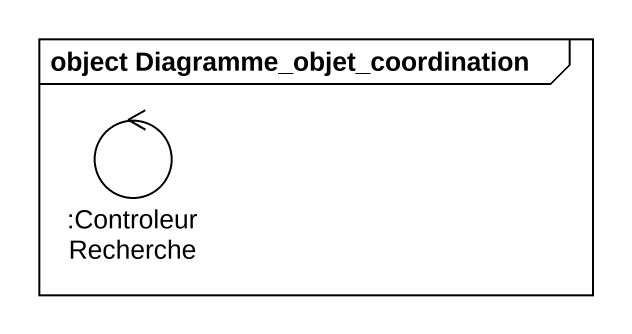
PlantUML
@startuml
mainframe object Diagramme_objet_coordination
control ":ControleurRecherche" as ControleurRecherche
@enduml
